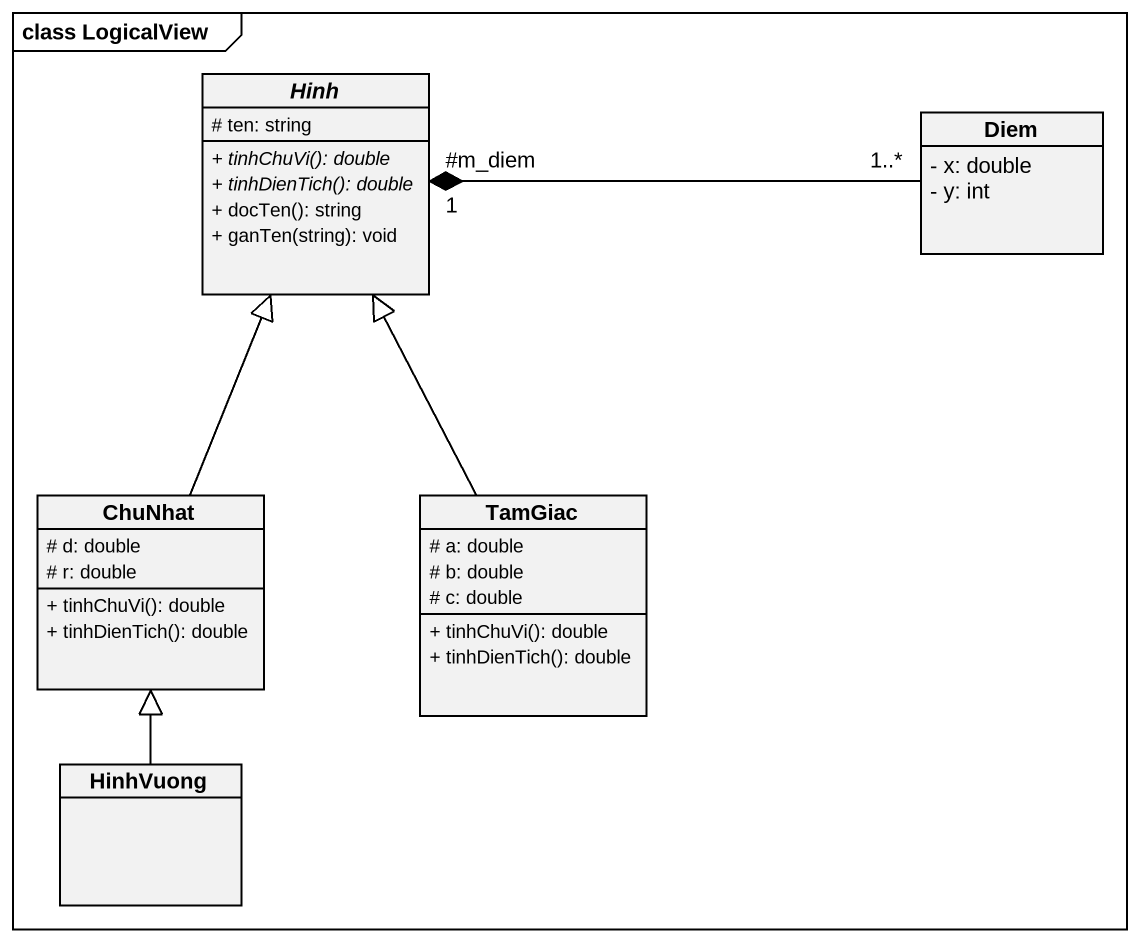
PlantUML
@startuml
mainframe class LogicalView
hide circle
hide empty members
skinparam classAttributeIconSize 0
abstract class Hinh {
  # ten: string
  {abstract} + tinhChuVi(): double
  {abstract} + tinhDienTich(): double
  + docTen(): string
  + ganTen(string): void
}
class Diem {
  - x: double
  - y: int
}
class ChuNhat {
  # d: double
  # r: double
  + tinhChuVi(): double
  + tinhDienTich(): double
}
class TamGiac {
  # a: double
  # b: double
  # c: double
  + tinhChuVi(): double
  + tinhDienTich(): double
}
class HinhVuong
Diem "1..*" -left-* "#m_diem\n1" Hinh
ChuNhat -up-|> Hinh
TamGiac -up-|> Hinh
HinhVuong -up-|> ChuNhat
@enduml
